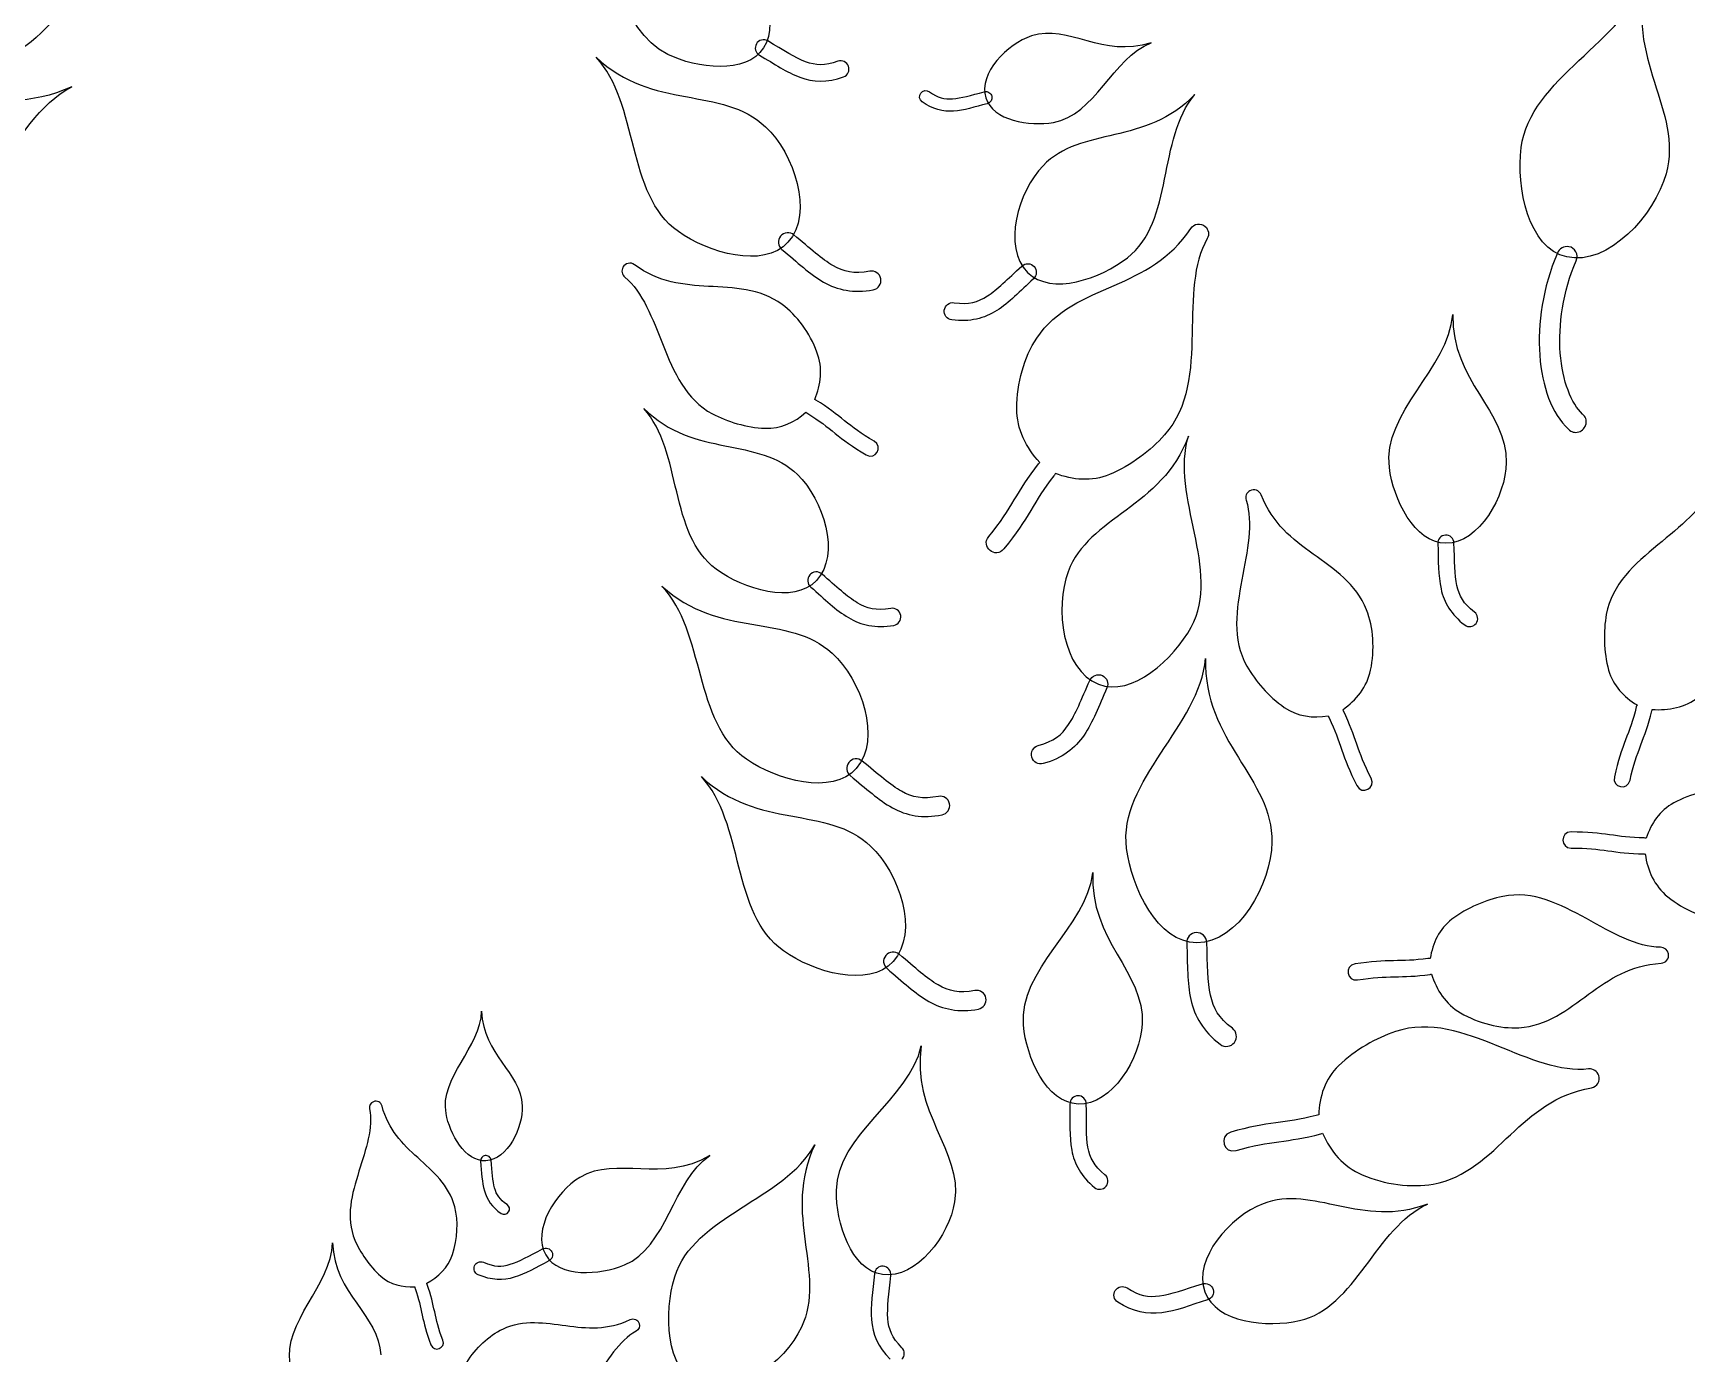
# Model space of a CAD drawing. Extents: x 5.1 to 86.3, y 5.1 to 86.3.
# Drawn here: x 50.49 to 58.88, y 58.64 to 65.34 of the extents above; entities that cross this region are included whole.
import ezdxf

# ---------------------------------------------------------------- set-up
doc = ezdxf.new("R2010")
doc.units = 0
doc.layers.add('View004', color=7, linetype='CONTINUOUS')

msp = doc.modelspace()

# ---------------------------------------------------------------- linework, layer by layer
at = {"layer": 'View004', "color": 1}
for p, q in [((54.157815, 65.280546), (54.157815, 65.280546)), ((54.194447, 65.259644), (54.194447, 65.259644)), ((55.32105, 65.007538), (55.32105, 65.007538)), ((55.351831, 65.014945), (55.351831, 65.014945)), ((56.433499, 64.355375), (56.433474, 64.355395)), ((54.280542, 64.30599), (54.280542, 64.30599)), ((54.318125, 64.27544), (54.318125, 64.27544)), ((58.277174, 64.252405), (58.277155, 64.252409)), ((55.566203, 64.151819), (55.566203, 64.151819)), ((58.266921, 64.200504), (58.266921, 64.200504)), ((53.48112, 64.148198), (53.481152, 64.148213)), ((55.533175, 64.122164), (55.533175, 64.122164)), ((56.66006, 63.015262), (56.660113, 63.015233)), ((57.651633, 62.790557), (57.651633, 62.790557)), ((57.653873, 62.749034), (57.653873, 62.749034)), ((54.428369, 62.588689), (54.428369, 62.588689)), ((54.462294, 62.560161), (54.462294, 62.560161)), ((55.912049, 62.078631), (55.912049, 62.078631)), ((55.891921, 62.035104), (55.891921, 62.035104)), ((54.626292, 61.63818), (54.626292, 61.63818)), ((54.664287, 61.608144), (54.664287, 61.608144)), ((56.388122, 60.775796), (56.388122, 60.775796)), ((56.390906, 60.724191), (56.390906, 60.724191)), ((54.813725, 60.660017), (54.813725, 60.660017)), ((54.851307, 60.629467), (54.851307, 60.629467)), ((58.782546, 60.668622), (58.782548, 60.668547)), ((58.429699, 60.051172), (58.429708, 60.051129)), ((52.216443, 59.918617), (52.216443, 59.918623)), ((55.788712, 59.948898), (55.788712, 59.948898)), ((55.789585, 59.906732), (55.789585, 59.906732)), ((52.783039, 59.645998), (52.783039, 59.645998)), ((52.786092, 59.618986), (52.786092, 59.618986)), ((53.089691, 59.14203), (53.089691, 59.14203)), ((53.120978, 59.157502), (53.120978, 59.157502)), ((54.798072, 59.042333), (54.798072, 59.042333)), ((54.801579, 59.084362), (54.801579, 59.084362)), ((56.431967, 58.954815), (56.431967, 58.954815)), ((56.473633, 58.967302), (56.473633, 58.967302)), ((53.56403, 58.794771), (53.563992, 58.794748))]:
    msp.add_line(p, q, dxfattribs=at)
for points in [[(53.70926, 65.226656), (53.453871, 65.349763), (53.446583, 65.757115), (53.225816, 65.926439)], [(54.013243, 65.746186), (54.156906, 65.649687), (54.288302, 65.405046), (54.194447, 65.259644)], [(58.035992, 64.754409), (58.080594, 65.106534), (58.559549, 65.290695), (58.672513, 65.622205)], [(58.672513, 65.622205), (58.557815, 65.208035), (58.858033, 64.941921), (58.770756, 64.622454)], [(50.688653, 65.515456), (50.576949, 65.372913), (50.455193, 65.226921), (50.269618, 65.188973)], [(56.158845, 65.285666), (55.914632, 65.20672), (55.741874, 65.380586), (55.553452, 65.320409)], [(54.194447, 65.259644), (54.106535, 65.12345), (53.855283, 65.156267), (53.70926, 65.226656)], [(54.157815, 65.280546), (54.146474, 65.260663), (54.153337, 65.235353), (54.173169, 65.223924)], [(54.183548, 65.300032), (54.172696, 65.297268), (54.163418, 65.290242), (54.157815, 65.280546)], [(54.215469, 65.295233), (54.205909, 65.301067), (54.194401, 65.302797), (54.183548, 65.300032)], [(54.407439, 65.189774), (54.355192, 65.209123), (54.29556, 65.248073), (54.215469, 65.295233)], [(55.553452, 65.320409), (55.429695, 65.280886), (55.283798, 65.131995), (55.32105, 65.007538)], [(55.663944, 64.882276), (55.873815, 64.917614), (55.964268, 65.209768), (56.158845, 65.285666)], [(53.762244, 64.32905), (53.495983, 64.516416), (53.564115, 64.979294), (53.345746, 65.212529)], [(53.345746, 65.212529), (53.630594, 64.942307), (53.983807, 65.068129), (54.204066, 64.860651)], [(54.173169, 65.223924), (54.250987, 65.178116), (54.311888, 65.136031), (54.378185, 65.111516)], [(54.571688, 65.191994), (54.503823, 65.167168), (54.459677, 65.170412), (54.407439, 65.189774)], [(54.625021, 65.16712), (54.617162, 65.188716), (54.593284, 65.199852), (54.571688, 65.191994)], [(54.600147, 65.113787), (54.621743, 65.121646), (54.632879, 65.145524), (54.625021, 65.16712)], [(50.687016, 65.063286), (50.272112, 64.872992), (49.93077, 65.144111), (49.610498, 64.998586)], [(54.378185, 65.111516), (54.444447, 65.086949), (54.517187, 65.08344), (54.600147, 65.113787)], [(49.896891, 64.247738), (50.26022, 64.353855), (50.359148, 64.888712), (50.687016, 65.063286)], [(54.998056, 64.987237), (54.98413, 64.99742), (54.981095, 65.016964), (54.991278, 65.03089)], [(54.991278, 65.03089), (55.001461, 65.044816), (55.021005, 65.04785), (55.034931, 65.037667)], [(55.034931, 65.037667), (55.078665, 65.005575), (55.11117, 64.99868), (55.152881, 65.001714)], [(55.152881, 65.001714), (55.194595, 65.004736), (55.245733, 65.020344), (55.313339, 65.037593)], [(55.313339, 65.037593), (55.321451, 65.039799), (55.330109, 65.038639), (55.337355, 65.034376)], [(55.32105, 65.007538), (55.355944, 64.890962), (55.543948, 64.86207), (55.663944, 64.882276)], [(55.351831, 65.014945), (55.35585, 64.998239), (55.345608, 64.981427), (55.32892, 64.977335)], [(55.337355, 65.034376), (55.344601, 65.030113), (55.34982, 65.023107), (55.351831, 65.014945)], [(56.381122, 65.023703), (56.132532, 64.763532), (55.803546, 64.862818), (55.611257, 64.662988)], [(56.039609, 64.196242), (56.274911, 64.379732), (56.191723, 64.80038), (56.381122, 65.023703)], [(55.157604, 64.939175), (55.104694, 64.935323), (55.051518, 64.948007), (54.998056, 64.987237)], [(55.32892, 64.977335), (55.263236, 64.960586), (55.210527, 64.942983), (55.157604, 64.939175)], [(54.204066, 64.860651), (54.348734, 64.724382), (54.451725, 64.422575), (54.318125, 64.27544)], [(58.266921, 64.200504), (58.071051, 64.244724), (58.010489, 64.553076), (58.035992, 64.754409)], [(55.611257, 64.662988), (55.48496, 64.531742), (55.40426, 64.250839), (55.533175, 64.122164)], [(58.770756, 64.622454), (58.713436, 64.412628), (58.476034, 64.153294), (58.266921, 64.200504)], [(54.318125, 64.27544), (54.192986, 64.137624), (53.914481, 64.221919), (53.762244, 64.32905)], [(54.313351, 64.323242), (54.300538, 64.322145), (54.288709, 64.315925), (54.280542, 64.30599)], [(54.348615, 64.31182), (54.338879, 64.320221), (54.326165, 64.32434), (54.313351, 64.323242)], [(55.9719, 64.055933), (56.11645, 64.11959), (56.256191, 64.187119), (56.359962, 64.345031)], [(56.359962, 64.345031), (56.376294, 64.370012), (56.410912, 64.374861), (56.433499, 64.355375)], [(56.433474, 64.355395), (56.451319, 64.339869), (56.455674, 64.313854), (56.443803, 64.293379)], [(54.280542, 64.30599), (54.263964, 64.285591), (54.266994, 64.255629), (54.287319, 64.238961)], [(54.287319, 64.238961), (54.366894, 64.17247), (54.428001, 64.113369), (54.498515, 64.073163)], [(54.546333, 64.156341), (54.490769, 64.18806), (54.430512, 64.24337), (54.348615, 64.31182)], [(56.443803, 64.293379), (56.370843, 64.166554), (56.371489, 63.991558), (56.367348, 63.810508)], [(58.277155, 64.252409), (58.252976, 64.256328), (58.228863, 64.242604), (58.219453, 64.219569)], [(58.313454, 64.226605), (58.306104, 64.24042), (58.292741, 64.249923), (58.277174, 64.252405)], [(53.539762, 64.16108), (53.520344, 64.175406), (53.492748, 64.169326), (53.48112, 64.148198)], [(53.915278, 64.051363), (53.787808, 64.058887), (53.66289, 64.07066), (53.539762, 64.16108)], [(54.732837, 64.128055), (54.651294, 64.112655), (54.601886, 64.124608), (54.546333, 64.156341)], [(55.329633, 64.002876), (55.37907, 64.03441), (55.43174, 64.087751), (55.503627, 64.154093)], [(55.503627, 64.154093), (55.512162, 64.162222), (55.523615, 64.166564), (55.535394, 64.166136)], [(55.533175, 64.122164), (55.653924, 64.001638), (55.905072, 64.091328), (56.039609, 64.196242)], [(55.535394, 64.166136), (55.547172, 64.165708), (55.55828, 64.160546), (55.566203, 64.151819)], [(55.566203, 64.151819), (55.582296, 64.133892), (55.58087, 64.106329), (55.563014, 64.090157)], [(58.219453, 64.219569), (58.144458, 64.045212), (58.118381, 63.861774), (58.130131, 63.702471)], [(58.233949, 63.713088), (58.223461, 63.855461), (58.247205, 64.024228), (58.314893, 64.181512)], [(58.314893, 64.181512), (58.321334, 64.196181), (58.320804, 64.212791), (58.313454, 64.226605)], [(53.481152, 64.148213), (53.472009, 64.131417), (53.47606, 64.110479), (53.490804, 64.098312)], [(53.490804, 64.098312), (53.581828, 64.022768), (53.630649, 63.889984), (53.684801, 63.75396)], [(54.498515, 64.073163), (54.56898, 64.032904), (54.650734, 64.015288), (54.750414, 64.034113)], [(54.788596, 64.089873), (54.783742, 64.115814), (54.758778, 64.132908), (54.732837, 64.128055)], [(54.750414, 64.034113), (54.776355, 64.038967), (54.79345, 64.063931), (54.788596, 64.089873)], [(55.563014, 64.090157), (55.493164, 64.025712), (55.439886, 63.968863), (55.377147, 63.928887)], [(54.288095, 63.959362), (54.174058, 64.042509), (54.042748, 64.043861), (53.915278, 64.051363)], [(55.160183, 63.968594), (55.235519, 63.958165), (55.280208, 63.971329), (55.329633, 64.002876)], [(55.57933, 63.788536), (55.675694, 63.9341), (55.827349, 63.992278), (55.9719, 64.055933)], [(54.465155, 63.718192), (54.428774, 63.814966), (54.363405, 63.904468), (54.288095, 63.959362)], [(55.148319, 63.88181), (55.124354, 63.885086), (55.107583, 63.907169), (55.110859, 63.931134)], [(55.110859, 63.931134), (55.114136, 63.955098), (55.136219, 63.97187), (55.160183, 63.968594)], [(55.377147, 63.928887), (55.314455, 63.888865), (55.240412, 63.869062), (55.148319, 63.88181)], [(57.367415, 63.133536), (57.333053, 63.410948), (57.666771, 63.634537), (57.689203, 63.907937)], [(57.689203, 63.907937), (57.681581, 63.570922), (57.9653, 63.418805), (57.960343, 63.159057)], [(53.684801, 63.75396), (53.738951, 63.617935), (53.800115, 63.476943), (53.935406, 63.405209)], [(55.478027, 63.432594), (55.47848, 63.560476), (55.515685, 63.692425), (55.57933, 63.788536)], [(56.367348, 63.810508), (56.363244, 63.629459), (56.353083, 63.439628), (56.227159, 63.298134)], [(54.453801, 63.478043), (54.484938, 63.553564), (54.495487, 63.637493), (54.465155, 63.718192)], [(58.130131, 63.702471), (58.141866, 63.543171), (58.189408, 63.406882), (58.275746, 63.326864)], [(58.347024, 63.40405), (58.290903, 63.45606), (58.244436, 63.570715), (58.233949, 63.713088)], [(53.954439, 62.617694), (53.713648, 62.793208), (53.783052, 63.215737), (53.586785, 63.432494)], [(53.586785, 63.432494), (53.843321, 63.180877), (54.168456, 63.290627), (54.366845, 63.097411)], [(53.935406, 63.405209), (54.009772, 63.36578), (54.107324, 63.335692), (54.20258, 63.331793)], [(54.20258, 63.331793), (54.281772, 63.328525), (54.352499, 63.362778), (54.409382, 63.413538)], [(54.409382, 63.413538), (54.412042, 63.410954), (54.415006, 63.408522), (54.418206, 63.406622)], [(54.418206, 63.406622), (54.535594, 63.335342), (54.573156, 63.279628), (54.715278, 63.197179)], [(54.459957, 63.474471), (54.457981, 63.475839), (54.455929, 63.477055), (54.453801, 63.478043)], [(54.755581, 63.266043), (54.621878, 63.34359), (54.586247, 63.397731), (54.459957, 63.474471)], [(55.594723, 63.159066), (55.526065, 63.233196), (55.477649, 63.325956), (55.478027, 63.432594)], [(58.364443, 63.353723), (58.368561, 63.372719), (58.361848, 63.392113), (58.347024, 63.40405)], [(58.275746, 63.326864), (58.288874, 63.313091), (58.308789, 63.307993), (58.327424, 63.313636)], [(58.327424, 63.313636), (58.34606, 63.319279), (58.360326, 63.334727), (58.364443, 63.353723)], [(54.715278, 63.197179), (54.761607, 63.168649), (54.803145, 63.239617), (54.755581, 63.266043)], [(56.348861, 63.291708), (56.213139, 62.927413), (55.844248, 62.885585), (55.73866, 62.605203)], [(56.227159, 63.298134), (56.157946, 63.220359), (56.057813, 63.143417), (55.949057, 63.09783)], [(56.362961, 62.324716), (56.518214, 62.607233), (56.256165, 62.989241), (56.348861, 63.291708)], [(55.336296, 62.783202), (55.457875, 62.930752), (55.475842, 63.008883), (55.589175, 63.152302)], [(55.589175, 63.152302), (55.590847, 63.154734), (55.592671, 63.157014), (55.594723, 63.159066)], [(57.960343, 63.159057), (57.95709, 62.988454), (57.824506, 62.748901), (57.653873, 62.749034)], [(54.366845, 63.097411), (54.497149, 62.970509), (54.586791, 62.692763), (54.462294, 62.560161)], [(55.666832, 63.091636), (55.561467, 62.958386), (55.541939, 62.877599), (55.412711, 62.720737)], [(55.674052, 63.103454), (55.672076, 63.099274), (55.66972, 63.095231), (55.666832, 63.091636)], [(55.949057, 63.09783), (55.85864, 63.059929), (55.761886, 63.069117), (55.674052, 63.103454)], [(57.653873, 62.749034), (57.494047, 62.749159), (57.387061, 62.974922), (57.367415, 63.133536)], [(56.660113, 63.015233), (56.643044, 63.005771), (56.635056, 62.985525), (56.641113, 62.966966)], [(56.717622, 62.994271), (56.708738, 63.017238), (56.681636, 63.027103), (56.66006, 63.015262)], [(56.981066, 62.694241), (56.875363, 62.770466), (56.774207, 62.848994), (56.717622, 62.994271)], [(59.002471, 63.036308), (58.957418, 62.924304), (58.843584, 62.835478), (58.728262, 62.740462)], [(56.641113, 62.966966), (56.678186, 62.852074), (56.647573, 62.710966), (56.619772, 62.564151)], [(55.412711, 62.720737), (55.371298, 62.667682), (55.292542, 62.732061), (55.336296, 62.783202)], [(57.651633, 62.790557), (57.629098, 62.789339), (57.611786, 62.770133), (57.612905, 62.747593)], [(57.612905, 62.747593), (57.616499, 62.658633), (57.614144, 62.585683), (57.629233, 62.517644)], [(57.681527, 62.779636), (57.67344, 62.787154), (57.662662, 62.791091), (57.651633, 62.790557)], [(57.694597, 62.750618), (57.694326, 62.761656), (57.689614, 62.772119), (57.681527, 62.779636)], [(57.709716, 62.535193), (57.69785, 62.588829), (57.698284, 62.659053), (57.694597, 62.750618)], [(58.728262, 62.740462), (58.612939, 62.645446), (58.494975, 62.542069), (58.467419, 62.38823)], [(57.251879, 62.410948), (57.19915, 62.544986), (57.086769, 62.618015), (56.981066, 62.694241)], [(54.462294, 62.560161), (54.345681, 62.435957), (54.092114, 62.51734), (53.954439, 62.617694)], [(54.428369, 62.588689), (54.412888, 62.570276), (54.415203, 62.542812), (54.433548, 62.52725)], [(54.458655, 62.603976), (54.446913, 62.603167), (54.435993, 62.597656), (54.428369, 62.588689)], [(54.49075, 62.592986), (54.481968, 62.600822), (54.470397, 62.604785), (54.458655, 62.603976)], [(54.669306, 62.447696), (54.618943, 62.477569), (54.564647, 62.5291), (54.49075, 62.592986)], [(55.73866, 62.605203), (55.669308, 62.421049), (55.709067, 62.107813), (55.891921, 62.035104)], [(56.619772, 62.564151), (56.591979, 62.417336), (56.5675, 62.262405), (56.644792, 62.126566)], [(54.107727, 61.654184), (53.838942, 61.83791), (53.900768, 62.301673), (53.679247, 62.531914)], [(53.679247, 62.531914), (53.967745, 62.265594), (54.319213, 62.39621), (54.542275, 62.191749)], [(54.433548, 62.52725), (54.505351, 62.465192), (54.560367, 62.410178), (54.62428, 62.372312)], [(57.629233, 62.517644), (57.644259, 62.449606), (57.680199, 62.387446), (57.749656, 62.334896)], [(57.799274, 62.40025), (57.742455, 62.443238), (57.721567, 62.481558), (57.709716, 62.535193)], [(54.839538, 62.418968), (54.764686, 62.40612), (54.719657, 62.417811), (54.669306, 62.447696)], [(54.88998, 62.383179), (54.885934, 62.406991), (54.863351, 62.423014), (54.839538, 62.418968)], [(57.272422, 62.106289), (57.294044, 62.209564), (57.286717, 62.322443), (57.251879, 62.410948)], [(57.807142, 62.342764), (57.820843, 62.360811), (57.817321, 62.386548), (57.799274, 62.40025)], [(54.62428, 62.372312), (54.688147, 62.334397), (54.762689, 62.317031), (54.85419, 62.332737)], [(54.85419, 62.332737), (54.878003, 62.336783), (54.894026, 62.359366), (54.88998, 62.383179)], [(55.891921, 62.035104), (56.063194, 61.967001), (56.274195, 62.163181), (56.362961, 62.324716)], [(57.749656, 62.334896), (57.767703, 62.321195), (57.79344, 62.324717), (57.807142, 62.342764)], [(58.467419, 62.38823), (58.452272, 62.303673), (58.453427, 62.199487), (58.479328, 62.105697)], [(54.542275, 62.191749), (54.688784, 62.057461), (54.795872, 61.757083), (54.664287, 61.608144)], [(56.034895, 61.202052), (55.992189, 61.54682), (56.406935, 61.824698), (56.434813, 62.16448)], [(56.434813, 62.16448), (56.425341, 61.745636), (56.777948, 61.556585), (56.771787, 61.233769)], [(55.740799, 61.829861), (55.77641, 61.882253), (55.805927, 61.957669), (55.848971, 62.054188)], [(55.848971, 62.054188), (55.853973, 62.065898), (55.863488, 62.075094), (55.875361, 62.079695)], [(55.875361, 62.079695), (55.887235, 62.084296), (55.900462, 62.083912), (55.912049, 62.078631)], [(55.912049, 62.078631), (55.93567, 62.067704), (55.946017, 62.039739), (55.935194, 62.016069)], [(56.644792, 62.126566), (56.687268, 62.051904), (56.754844, 61.972591), (56.834769, 61.917101)], [(57.131212, 61.905624), (57.199361, 61.953641), (57.254388, 62.020169), (57.272422, 62.106289)], [(58.479328, 62.105697), (58.500851, 62.027722), (58.55616, 61.969652), (58.623217, 61.930187)], [(55.935194, 62.016069), (55.893363, 61.922302), (55.86474, 61.843146), (55.819527, 61.776699)], [(58.699738, 61.907093), (58.782835, 61.900405), (58.867693, 61.916266), (58.936667, 61.970895)], [(56.834769, 61.917101), (56.901216, 61.870969), (56.980875, 61.861743), (57.057658, 61.874344)], [(57.134556, 61.899164), (57.133644, 61.901444), (57.132504, 61.903572), (57.131212, 61.905624)], [(57.275152, 61.557821), (57.202412, 61.697799), (57.201348, 61.763938), (57.134556, 61.899164)], [(58.619265, 61.919456), (58.58657, 61.783158), (58.544131, 61.729291), (58.50829, 61.565476)], [(58.587776, 61.547768), (58.621475, 61.701874), (58.662994, 61.753374), (58.698218, 61.900025)], [(58.623217, 61.930187), (58.621545, 61.926767), (58.620101, 61.923195), (58.619265, 61.919456)], [(58.698218, 61.900025), (58.698947, 61.902381), (58.699434, 61.904737), (58.699738, 61.907093)], [(55.587243, 61.723534), (55.666466, 61.745327), (55.705204, 61.777461), (55.740799, 61.829861)], [(57.057658, 61.874344), (57.05857, 61.87062), (57.05971, 61.866972), (57.061458, 61.863559)], [(57.061458, 61.863559), (57.123573, 61.737909), (57.125435, 61.669358), (57.202746, 61.520551)], [(55.554271, 61.665309), (55.547297, 61.690492), (55.562059, 61.71656), (55.587243, 61.723534)], [(55.819527, 61.776699), (55.774381, 61.710226), (55.70934, 61.658978), (55.612496, 61.632337)], [(54.664287, 61.608144), (54.541034, 61.468638), (54.261409, 61.549135), (54.107727, 61.654184)], [(54.626292, 61.63818), (54.609993, 61.617557), (54.61343, 61.587639), (54.63398, 61.571249)], [(54.658863, 61.655877), (54.646066, 61.654605), (54.634322, 61.648225), (54.626292, 61.63818)], [(54.694279, 61.644935), (54.684429, 61.653203), (54.67166, 61.657148), (54.658863, 61.655877)], [(54.894095, 61.492161), (54.838103, 61.523121), (54.777099, 61.577606), (54.694279, 61.644935)], [(55.612496, 61.632337), (55.587313, 61.625363), (55.561245, 61.640125), (55.554271, 61.665309)], [(54.295426, 60.683077), (54.029166, 60.870443), (54.097297, 61.333321), (53.878929, 61.566556)], [(53.878929, 61.566556), (54.163777, 61.296334), (54.51699, 61.422156), (54.737248, 61.214678)], [(54.63398, 61.571249), (54.714452, 61.505847), (54.776358, 61.447583), (54.847412, 61.40834)], [(57.202746, 61.520551), (57.227044, 61.470611), (57.301667, 61.509021), (57.275152, 61.557821)], [(58.50829, 61.565476), (58.494997, 61.511554), (58.576918, 61.493306), (58.587776, 61.547768)], [(55.080966, 61.466415), (54.99964, 61.449907), (54.950074, 61.461187), (54.894095, 61.492161)], [(55.137239, 61.428996), (55.132033, 61.454868), (55.106838, 61.471622), (55.080966, 61.466415)], [(59.082528, 61.507042), (58.996712, 61.503166), (58.895348, 61.479051), (58.809581, 61.433109)], [(54.847412, 61.40834), (54.918419, 61.369044), (55.000405, 61.352542), (55.09982, 61.372722)], [(55.09982, 61.372722), (55.125692, 61.377928), (55.142446, 61.403123), (55.137239, 61.428996)], [(58.809581, 61.433109), (58.738278, 61.394911), (58.693835, 61.32816), (58.670133, 61.254049)], [(56.771787, 61.233769), (56.767744, 61.021743), (56.602969, 60.724026), (56.390906, 60.724191)], [(58.289054, 61.285726), (58.233528, 61.28679), (58.233802, 61.202868), (58.289315, 61.20429)], [(58.658794, 61.255569), (58.518642, 61.257393), (58.45674, 61.286904), (58.289054, 61.285726)], [(58.670133, 61.254049), (58.666409, 61.254961), (58.662609, 61.255569), (58.658794, 61.255569)], [(54.737248, 61.214678), (54.881916, 61.078409), (54.984907, 60.776602), (54.851307, 60.629467)], [(56.390906, 60.724191), (56.192273, 60.724346), (56.059311, 61.004925), (56.034895, 61.202052)], [(58.289315, 61.20429), (58.44706, 61.20543), (58.506448, 61.176284), (58.657257, 61.17427)], [(58.657257, 61.17427), (58.659689, 61.174072), (58.662121, 61.17409), (58.664477, 61.174322)], [(58.664477, 61.174322), (58.67625, 61.091788), (58.710472, 61.012528), (58.778971, 60.957302)], [(55.512152, 60.306137), (55.486658, 60.588501), (55.832469, 60.803915), (55.864411, 61.0803)], [(55.864411, 61.0803), (55.84534, 60.73893), (56.12782, 60.575182), (56.11405, 60.312047)], [(58.366256, 60.846896), (58.235317, 60.918884), (58.095633, 60.990236), (57.942515, 60.958924)], [(57.942515, 60.958924), (57.858353, 60.94171), (57.761987, 60.902091), (57.684432, 60.843337)], [(58.778971, 60.957302), (58.861115, 60.891076), (58.964979, 60.846272), (59.059644, 60.837045)], [(57.684432, 60.843337), (57.619954, 60.794491), (57.586464, 60.721626), (57.574606, 60.644726)], [(58.742557, 60.701592), (58.621832, 60.702011), (58.497194, 60.774909), (58.366256, 60.846896)], [(56.388122, 60.775796), (56.360115, 60.774282), (56.3386, 60.750414), (56.33999, 60.7224)], [(56.33999, 60.7224), (56.344457, 60.611841), (56.34153, 60.521177), (56.360282, 60.436619)], [(56.425273, 60.762224), (56.415223, 60.771567), (56.401828, 60.77646), (56.388122, 60.775796)], [(56.441517, 60.72616), (56.44118, 60.739878), (56.435324, 60.752881), (56.425273, 60.762224)], [(56.460307, 60.458429), (56.44556, 60.525087), (56.446099, 60.612362), (56.441517, 60.72616)], [(54.851307, 60.629467), (54.726168, 60.491651), (54.447663, 60.575946), (54.295426, 60.683077)], [(54.813725, 60.660017), (54.797147, 60.639618), (54.800176, 60.609656), (54.820502, 60.592988)], [(54.846534, 60.677269), (54.83372, 60.676172), (54.821891, 60.669952), (54.813725, 60.660017)], [(54.881798, 60.665847), (54.872061, 60.674248), (54.859347, 60.678367), (54.846534, 60.677269)], [(55.079516, 60.510368), (55.023951, 60.542087), (54.963694, 60.597397), (54.881798, 60.665847)], [(57.563168, 60.644444), (57.424445, 60.624395), (57.3587, 60.643897), (57.193247, 60.61659)], [(57.574606, 60.644726), (57.570806, 60.645045), (57.566953, 60.64505), (57.563168, 60.644444)], [(58.782548, 60.668547), (58.778824, 60.687707), (58.762089, 60.701584), (58.742557, 60.701592)], [(58.744721, 60.620415), (58.769307, 60.621707), (58.787099, 60.644439), (58.782546, 60.668622)], [(54.820502, 60.592988), (54.900076, 60.526497), (54.961183, 60.467396), (55.031697, 60.42719)], [(57.193247, 60.61659), (57.138238, 60.60899), (57.151584, 60.526131), (57.206205, 60.536191)], [(57.206205, 60.536191), (57.361846, 60.561894), (57.425049, 60.542347), (57.574328, 60.563908)], [(57.574328, 60.563908), (57.57676, 60.564089), (57.579116, 60.564483), (57.581472, 60.565124)], [(57.581472, 60.565124), (57.605967, 60.485435), (57.652129, 60.41248), (57.7284, 60.368609)], [(58.377744, 60.463099), (58.483011, 60.539924), (58.589056, 60.611712), (58.744721, 60.620415)], [(55.266019, 60.482082), (55.184476, 60.466682), (55.135069, 60.478635), (55.079516, 60.510368)], [(55.321778, 60.4439), (55.316925, 60.469841), (55.29196, 60.486935), (55.266019, 60.482082)], [(58.024391, 60.293582), (58.168176, 60.302109), (58.272475, 60.386273), (58.377744, 60.463099)], [(52.584418, 59.858948), (52.551368, 60.038676), (52.760595, 60.197376), (52.764764, 60.37666)], [(52.764764, 60.37666), (52.772697, 60.156426), (52.963683, 60.068018), (52.970396, 59.898311)], [(55.031697, 60.42719), (55.102162, 60.386931), (55.183916, 60.369315), (55.283596, 60.38814)], [(55.283596, 60.38814), (55.309537, 60.392994), (55.326632, 60.417958), (55.321778, 60.4439)], [(56.360282, 60.436619), (56.378957, 60.352061), (56.423623, 60.274808), (56.509944, 60.209499)], [(56.57161, 60.290721), (56.500996, 60.344146), (56.475036, 60.391771), (56.460307, 60.458429)], [(55.789585, 59.906732), (55.627576, 59.912239), (55.526727, 60.144692), (55.512152, 60.306137)], [(56.11405, 60.312047), (56.105009, 60.139219), (55.962548, 59.900852), (55.789585, 59.906732)], [(57.913595, 60.202226), (57.749001, 60.268483), (57.574186, 60.33275), (57.398124, 60.274076)], [(57.7284, 60.368609), (57.819865, 60.316002), (57.929444, 60.287936), (58.024391, 60.293582)], [(56.509944, 60.209499), (56.532373, 60.192471), (56.56436, 60.196848), (56.581388, 60.219277)], [(56.581388, 60.219277), (56.598417, 60.241706), (56.594039, 60.273692), (56.57161, 60.290721)], [(57.398124, 60.274076), (57.30135, 60.241829), (57.193375, 60.181423), (57.110295, 60.101134)], [(54.563581, 59.468371), (54.567525, 59.751856), (54.933822, 59.930223), (54.994271, 60.201802)], [(54.994271, 60.201802), (54.93988, 59.864254), (55.203843, 59.672078), (55.162843, 59.411792)], [(58.377868, 60.084401), (58.235486, 60.067742), (58.07819, 60.135967), (57.913595, 60.202226)], [(57.110295, 60.101134), (57.041218, 60.034384), (57.012096, 59.943726), (57.009045, 59.851383)], [(58.429708, 60.051129), (58.42264, 60.073191), (58.400889, 60.087175), (58.377868, 60.084401)], [(58.391958, 59.988966), (58.420762, 59.993982), (58.438508, 60.02331), (58.429699, 60.051172)], [(57.981683, 59.751353), (58.094866, 59.856883), (58.20968, 59.956585), (58.391958, 59.988966)], [(52.196972, 59.882219), (52.215676, 59.787978), (52.178459, 59.679259), (52.142936, 59.565768)], [(52.216443, 59.918623), (52.202079, 59.912695), (52.193894, 59.897457), (52.196972, 59.882219)], [(52.260014, 59.896714), (52.255074, 59.915691), (52.234592, 59.925989), (52.216443, 59.918617)], [(52.44058, 59.635237), (52.364057, 59.705248), (52.29134, 59.776654), (52.260014, 59.896714)], [(52.970396, 59.898311), (52.974807, 59.786848), (52.897455, 59.625434), (52.786092, 59.618986)], [(55.748008, 59.90665), (55.748656, 59.816352), (55.743813, 59.742483), (55.756818, 59.673006)], [(55.788712, 59.948898), (55.765827, 59.948422), (55.747632, 59.929536), (55.748008, 59.90665)], [(55.818647, 59.936822), (55.810702, 59.944714), (55.79991, 59.949068), (55.788712, 59.948898)], [(55.830919, 59.906967), (55.831016, 59.918165), (55.826592, 59.928929), (55.818647, 59.936822)], [(55.838993, 59.688085), (55.82877, 59.742854), (55.831574, 59.814024), (55.830919, 59.906967)], [(52.786092, 59.618986), (52.681781, 59.612946), (52.603314, 59.756185), (52.584418, 59.858948)], [(56.995601, 59.849407), (56.834909, 59.806057), (56.75463, 59.819706), (56.563457, 59.763999)], [(57.009045, 59.851383), (57.004561, 59.85122), (56.999971, 59.850677), (56.995601, 59.849407)], [(56.563457, 59.763999), (56.499686, 59.747226), (56.527198, 59.651436), (56.590156, 59.671057)], [(56.590156, 59.671057), (56.769989, 59.723474), (56.847274, 59.709452), (57.0202, 59.756043)], [(57.0202, 59.756043), (57.023012, 59.756602), (57.025748, 59.757411), (57.028453, 59.758475)], [(57.028453, 59.758475), (57.068657, 59.66801), (57.133445, 59.588565), (57.229596, 59.547683)], [(57.589203, 59.501293), (57.7575, 59.531784), (57.868499, 59.645823), (57.981683, 59.751353)], [(52.628515, 59.386311), (52.599195, 59.497132), (52.517103, 59.565229), (52.44058, 59.635237)], [(52.783039, 59.645998), (52.768379, 59.64434), (52.757817, 59.631144), (52.75941, 59.616476)], [(52.802967, 59.640016), (52.797401, 59.644613), (52.790216, 59.64677), (52.783039, 59.645998)], [(52.812608, 59.621579), (52.812008, 59.628773), (52.808532, 59.63542), (52.802967, 59.640016)], [(53.922597, 59.645408), (53.679291, 59.500963), (53.451143, 59.645755), (53.263241, 59.535096)], [(53.488903, 59.090994), (53.705924, 59.180177), (53.731913, 59.516347), (53.922597, 59.645408)], [(53.74377, 59.030282), (53.839237, 59.341548), (54.300401, 59.420456), (54.454336, 59.700433)], [(54.454336, 59.700433), (54.285875, 59.345779), (54.515117, 59.049066), (54.386253, 58.775287)], [(55.756818, 59.673006), (55.769759, 59.603531), (55.804098, 59.53931), (55.872736, 59.483704)], [(55.925233, 59.548281), (55.869084, 59.593769), (55.8492, 59.633317), (55.838993, 59.688085)], [(52.142936, 59.565768), (52.107421, 59.452278), (52.073776, 59.332065), (52.12234, 59.217555)], [(52.75941, 59.616476), (52.765163, 59.558557), (52.76642, 59.510858), (52.778873, 59.467033)], [(52.830726, 59.481568), (52.820927, 59.516117), (52.818521, 59.561963), (52.812608, 59.621579)], [(55.931273, 59.489744), (55.94577, 59.507576), (55.943066, 59.533784), (55.925233, 59.548281)], [(57.229596, 59.547683), (57.344901, 59.498656), (57.478072, 59.481145), (57.589203, 59.501293)], [(52.778873, 59.467033), (52.791285, 59.423205), (52.817121, 59.384015), (52.864462, 59.35238)], [(52.894341, 59.396931), (52.855613, 59.42281), (52.840514, 59.447018), (52.830726, 59.481568)], [(53.263241, 59.535096), (53.139826, 59.462418), (53.019282, 59.266753), (53.089691, 59.14203)], [(54.798072, 59.042333), (54.637509, 59.064622), (54.561325, 59.306284), (54.563581, 59.468371)], [(55.872736, 59.483704), (55.890568, 59.469207), (55.916777, 59.471911), (55.931273, 59.489744)], [(57.560259, 59.399659), (57.231207, 59.272907), (56.981076, 59.498367), (56.72714, 59.401578)], [(52.616644, 59.143587), (52.643267, 59.223229), (52.647888, 59.313134), (52.628515, 59.386311)], [(52.901677, 59.359716), (52.909928, 59.372019), (52.906643, 59.38868), (52.894341, 59.396931)], [(55.162843, 59.411792), (55.135918, 59.240836), (54.969491, 59.018538), (54.798072, 59.042333)], [(56.72714, 59.401578), (56.560355, 59.338009), (56.371459, 59.122734), (56.431967, 58.954815)], [(56.911821, 58.808886), (57.197057, 58.87322), (57.299069, 59.280839), (57.560259, 59.399659)], [(52.864462, 59.35238), (52.876764, 59.344129), (52.893426, 59.347414), (52.901677, 59.359716)], [(51.794757, 58.588372), (51.755515, 58.801771), (52.00394, 58.990202), (52.008889, 59.203074)], [(52.008889, 59.203074), (52.018309, 58.94158), (52.245075, 58.83661), (52.253045, 58.63511)], [(52.12234, 59.217555), (52.149031, 59.154612), (52.195125, 59.085685), (52.253189, 59.034448)], [(52.486505, 58.997994), (52.544812, 59.029663), (52.594443, 59.077174), (52.616644, 59.143587)], [(52.910306, 59.09475), (52.954418, 59.108174), (53.005591, 59.137428), (53.074069, 59.172463)], [(53.074069, 59.172463), (53.082252, 59.176813), (53.091845, 59.177678), (53.100675, 59.174862)], [(53.089691, 59.14203), (53.155641, 59.025207), (53.364818, 59.040001), (53.488903, 59.090994)], [(53.100675, 59.174862), (53.109504, 59.172046), (53.116825, 59.165787), (53.120978, 59.157502)], [(53.120978, 59.157502), (53.129374, 59.140521), (53.122463, 59.119948), (53.105519, 59.111478)], [(52.747379, 59.041421), (52.729923, 59.048972), (52.721893, 59.069244), (52.729444, 59.0867)], [(52.729444, 59.0867), (52.736995, 59.104156), (52.757267, 59.112186), (52.774723, 59.104635)], [(52.930638, 59.028664), (52.874692, 59.011616), (52.814427, 59.012284), (52.747379, 59.041421)], [(52.774723, 59.104635), (52.829572, 59.080799), (52.866201, 59.081315), (52.910306, 59.09475)], [(53.105519, 59.111478), (53.038985, 59.077449), (52.986609, 59.045667), (52.930638, 59.028664)], [(54.75671, 59.046566), (54.747985, 58.956689), (54.735504, 58.883721), (54.741228, 58.813269)], [(54.801579, 59.084362), (54.778768, 59.086263), (54.758712, 59.069368), (54.75671, 59.046566)], [(54.830099, 59.069245), (54.823016, 59.07792), (54.812734, 59.08337), (54.801579, 59.084362)], [(54.824525, 58.81974), (54.82004, 58.875274), (54.830214, 58.945769), (54.839207, 59.038278)], [(54.839207, 59.038278), (54.840465, 59.049406), (54.837182, 59.060571), (54.830099, 59.069245)], [(52.253189, 59.034448), (52.301456, 58.99185), (52.363576, 58.977212), (52.425434, 58.980077)], [(52.425434, 58.980077), (52.425783, 58.977037), (52.426422, 58.974073), (52.427486, 58.971201)], [(52.427486, 58.971201), (52.464992, 58.866145), (52.460143, 58.811784), (52.507523, 58.687021)], [(52.488557, 58.992598), (52.488033, 58.994498), (52.487341, 58.996246), (52.486505, 58.997994)], [(52.568202, 58.709798), (52.52362, 58.827159), (52.528879, 58.879541), (52.488557, 58.992598)], [(53.86535, 58.485217), (53.695498, 58.561398), (53.689184, 58.852311), (53.74377, 59.030282)], [(55.990409, 58.902561), (55.970535, 58.915478), (55.964896, 58.942059), (55.977813, 58.961933)], [(55.977813, 58.961933), (55.990729, 58.981806), (56.017311, 58.987446), (56.037184, 58.974529)], [(56.037184, 58.974529), (56.099605, 58.933809), (56.144717, 58.926806), (56.201708, 58.934119)], [(56.201708, 58.934119), (56.258704, 58.941417), (56.327677, 58.966692), (56.419116, 58.995462)], [(56.419116, 58.995462), (56.430078, 58.999102), (56.442044, 58.998165), (56.452306, 58.992864)], [(56.431967, 58.954815), (56.488643, 58.79753), (56.748733, 58.7721), (56.911821, 58.808886)], [(56.473633, 58.967302), (56.480408, 58.944688), (56.467629, 58.920851), (56.445044, 58.913977)], [(56.452306, 58.992864), (56.462568, 58.987564), (56.470257, 58.978347), (56.473633, 58.967302)], [(56.212912, 58.848684), (56.14062, 58.839401), (56.066714, 58.852784), (55.990409, 58.902561)], [(56.445044, 58.913977), (56.356203, 58.886037), (56.285226, 58.857906), (56.212912, 58.848684)], [(52.872252, 58.766332), (52.978863, 58.816682), (53.086824, 58.797203), (53.192597, 58.783379)], [(53.192597, 58.783379), (53.298372, 58.769554), (53.402725, 58.759644), (53.517936, 58.814539)], [(53.517936, 58.814539), (53.536115, 58.823248), (53.557805, 58.813933), (53.56403, 58.794771)], [(53.563992, 58.794748), (53.568856, 58.779532), (53.562244, 58.76298), (53.548252, 58.755311)], [(54.741228, 58.813269), (54.746891, 58.742827), (54.77438, 58.675389), (54.836878, 58.612961)], [(54.895792, 58.671742), (54.844667, 58.722811), (54.828994, 58.764209), (54.824525, 58.81974)], [(52.507523, 58.687021), (52.522123, 58.645304), (52.584656, 58.668781), (52.568202, 58.709798)], [(52.689153, 58.596193), (52.734175, 58.669898), (52.801849, 58.733093), (52.872252, 58.766332)], [(53.548252, 58.755311), (53.461717, 58.707591), (53.400839, 58.606287), (53.335079, 58.503159)], [(54.386253, 58.775287), (54.301619, 58.595467), (54.046686, 58.403884), (53.86535, 58.485217)], [(54.895726, 58.612894), (54.911995, 58.629126), (54.912024, 58.655473), (54.895792, 58.671742)]]:
    msp.add_open_spline(points, degree=3, dxfattribs=at)

doc.saveas('drawing.dxf')
